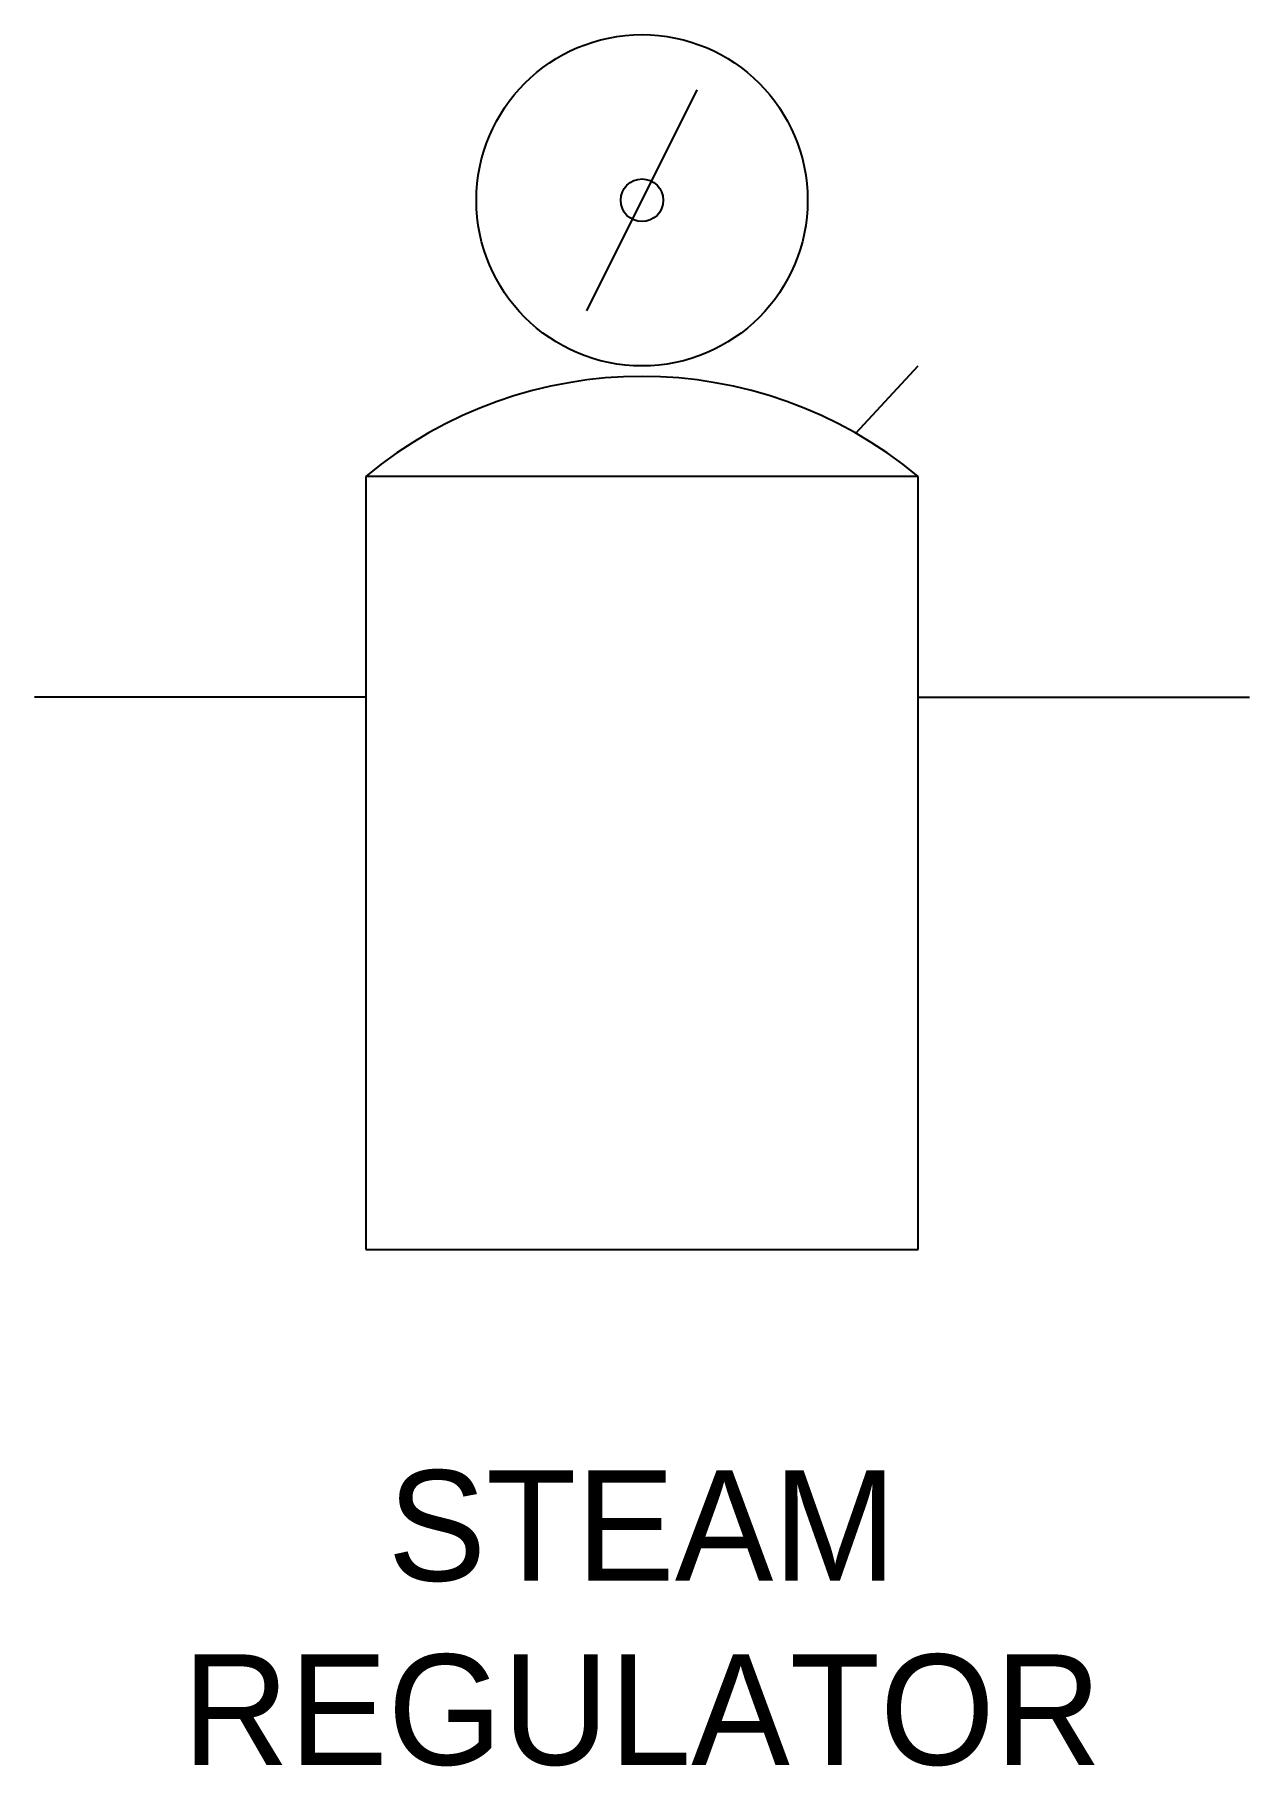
# Model space of a CAD drawing. Extents: x 0.5 to 1.6, y -0.27 to 1.3.
import ezdxf
from ezdxf.enums import TextEntityAlignment as Align

# ---------------------------------------------------------------- set-up
doc = ezdxf.new("R2010")
doc.units = 0
doc.layers.get('0').update_dxf_attribs({"linetype": 'CONTINUOUS'})

msp = doc.modelspace()

# ---------------------------------------------------------------- linework, layer by layer
at = {"color": 0}
for p, q in [((1, 1.05), (1.1, 1.25)), ((1.2437, 0.9391), (1.3, 1)), ((1.3, 0.9), (0.8, 0.9)), ((0.8, 0.9), (0.8, 0.2)), ((1.3, 0.2), (1.3, 0.9)), ((0.8, 0.7), (0.5, 0.7)), ((1.3, 0.7), (1.6, 0.7)), ((0.8, 0.2), (1.3, 0.2))]:
    msp.add_line(p, q, dxfattribs=at)
for radius in [0.15, 0.0193]:
    msp.add_circle((1.05, 1.15), radius, dxfattribs=at)
msp.add_arc((1.05, 0.6), 0.3905, 50.1944, 129.8056, dxfattribs=at)

# ---------------------------------------------------------------- texts
for s, p in [('STEAM', (1.05, -0.1)), ('REGULATOR', (1.05, -0.2667))]:
    msp.add_text(s, height=0.1, dxfattribs=at).set_placement(p, align=Align.CENTER)

doc.saveas('drawing.dxf')
